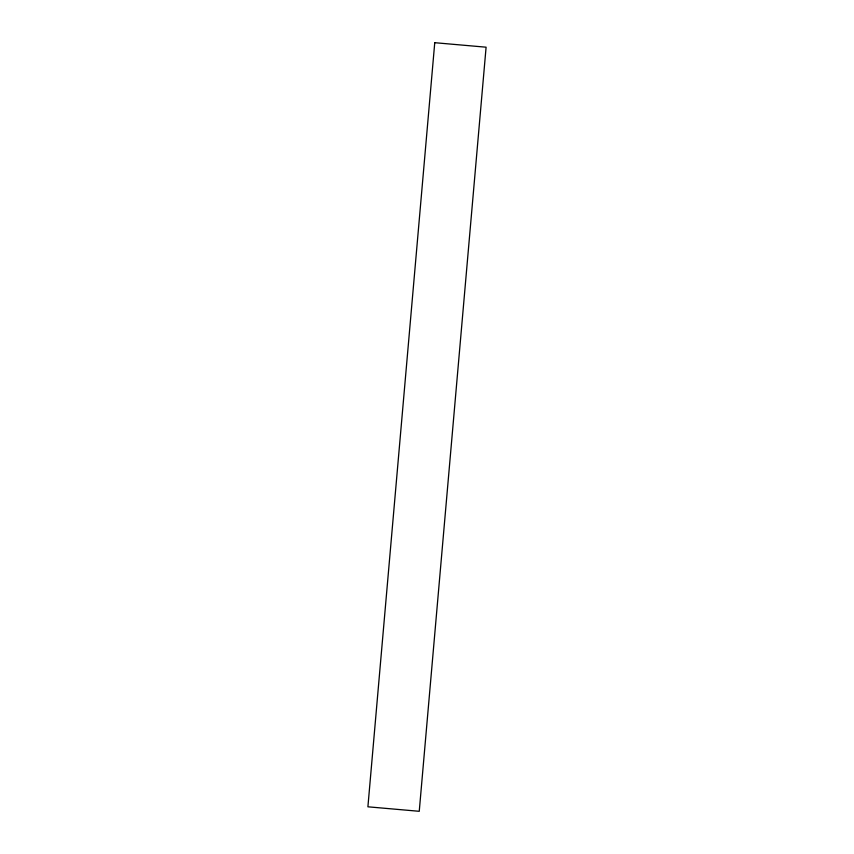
<?xml version="1.0" encoding="UTF-8"?>
<svg xmlns="http://www.w3.org/2000/svg" width="854" height="854" viewBox="0 0 854 854"><rect width="100%" height="100%" fill="white"/><g stroke="black" fill="none" stroke-linecap="round" stroke-linejoin="round"><path stroke-width="1.28" d="M434.75 42.7L367.903 806.806L419.25 811.3L486.097 47.194L434.75 42.7"/></g></svg>
